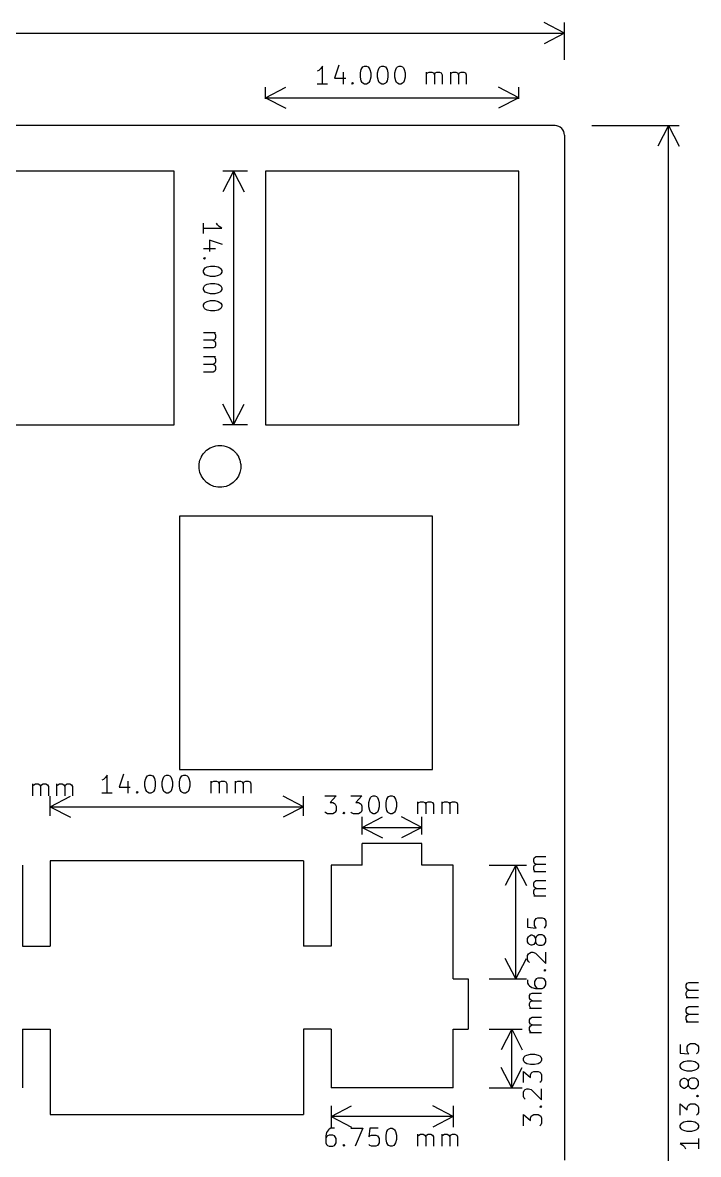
# Model space of a CAD drawing. Extents: x 1.3 to 8.08, y -2.62 to 1.94.
# Drawn here: x 6.499 to 7.97, y -0.569 to 1.892 of the extents above; entities that cross this region are included whole.
import ezdxf

# ---------------------------------------------------------------- set-up
doc = ezdxf.new("R2010")
doc.units = 0
doc.header["$MEASUREMENT"] = 0
doc.layers.add('BLACK', color=7, linetype='CONTINUOUS')

msp = doc.modelspace()

# ---------------------------------------------------------------- linework, layer by layer
at = {"layer": 'BLACK', "linetype": 'CONTINUOUS'}
for p, q in [((7.6784, 1.8693), (7.634, 1.8924)), ((7.6784, 1.8115), (7.6784, 1.8924)), ((1.3016, 1.8693), (7.6784, 1.8693)), ((7.6784, 1.8693), (7.634, 1.8462)), ((7.1515, 1.7979), (7.1477, 1.7923)), ((7.1515, 1.7586), (7.1515, 1.7979)), ((7.1871, 1.7998), (7.1777, 1.7717)), ((7.2396, 1.7961), (7.2434, 1.7979)), ((7.2434, 1.7979), (7.2471, 1.7979)), ((7.2471, 1.7979), (7.2508, 1.7961)), ((7.2771, 1.7961), (7.2809, 1.7979)), ((7.2809, 1.7979), (7.2846, 1.7979)), ((7.2846, 1.7979), (7.2884, 1.7961)), ((7.3146, 1.7961), (7.3183, 1.7979)), ((7.3183, 1.7979), (7.3221, 1.7979)), ((7.3221, 1.7979), (7.3258, 1.7961)), ((7.144, 1.7886), (7.1402, 1.7867)), ((7.1477, 1.7923), (7.144, 1.7886)), ((7.1965, 1.7848), (7.1965, 1.7586)), ((7.234, 1.7829), (7.2359, 1.7904)), ((7.234, 1.7736), (7.234, 1.7829)), ((7.2359, 1.7661), (7.234, 1.7736)), ((7.2359, 1.7904), (7.2377, 1.7942)), ((7.2377, 1.7942), (7.2396, 1.7961)), ((7.2508, 1.7961), (7.2527, 1.7942)), ((7.2527, 1.7942), (7.2546, 1.7904)), ((7.2546, 1.7904), (7.2565, 1.7829)), ((7.2565, 1.7736), (7.2546, 1.7661)), ((7.2565, 1.7829), (7.2565, 1.7736)), ((7.2715, 1.7829), (7.2733, 1.7904)), ((7.2715, 1.7736), (7.2715, 1.7829)), ((7.2733, 1.7661), (7.2715, 1.7736)), ((7.2733, 1.7904), (7.2752, 1.7942)), ((7.2752, 1.7942), (7.2771, 1.7961)), ((7.2884, 1.7961), (7.2902, 1.7942)), ((7.2902, 1.7942), (7.2921, 1.7904)), ((7.2921, 1.7904), (7.294, 1.7829)), ((7.294, 1.7736), (7.2921, 1.7661)), ((7.294, 1.7829), (7.294, 1.7736)), ((7.309, 1.7829), (7.3109, 1.7904)), ((7.309, 1.7736), (7.309, 1.7829)), ((7.3109, 1.7661), (7.309, 1.7736)), ((7.3109, 1.7904), (7.3127, 1.7942)), ((7.3127, 1.7942), (7.3146, 1.7961)), ((7.3258, 1.7961), (7.3277, 1.7942)), ((7.3277, 1.7942), (7.3296, 1.7904)), ((7.3296, 1.7904), (7.3315, 1.7829)), ((7.3315, 1.7736), (7.3296, 1.7661)), ((7.3315, 1.7829), (7.3315, 1.7736)), ((7.3783, 1.7586), (7.3783, 1.7848)), ((7.3783, 1.7811), (7.3802, 1.7829)), ((7.3802, 1.7829), (7.384, 1.7848)), ((7.384, 1.7848), (7.3896, 1.7848)), ((7.3896, 1.7848), (7.3933, 1.7829)), ((7.3933, 1.7829), (7.3952, 1.7792)), ((7.3952, 1.7792), (7.3971, 1.7829)), ((7.3952, 1.7792), (7.3952, 1.7586)), ((7.3971, 1.7829), (7.4008, 1.7848)), ((7.4008, 1.7848), (7.4065, 1.7848)), ((7.4065, 1.7848), (7.4102, 1.7829)), ((7.4102, 1.7829), (7.4121, 1.7792)), ((7.4121, 1.7792), (7.4121, 1.7586)), ((7.4308, 1.7586), (7.4308, 1.7848)), ((7.4308, 1.7811), (7.4327, 1.7829)), ((7.4327, 1.7829), (7.4364, 1.7848)), ((7.4364, 1.7848), (7.4421, 1.7848)), ((7.4421, 1.7848), (7.4458, 1.7829)), ((7.4458, 1.7829), (7.4477, 1.7792)), ((7.4477, 1.7792), (7.4496, 1.7829)), ((7.4477, 1.7792), (7.4477, 1.7586)), ((7.4496, 1.7829), (7.4533, 1.7848)), ((7.4533, 1.7848), (7.4589, 1.7848)), ((7.4589, 1.7848), (7.4627, 1.7829)), ((7.4627, 1.7829), (7.4646, 1.7792)), ((7.4646, 1.7792), (7.4646, 1.7586)), ((7.0278, 1.7265), (7.0278, 1.7522)), ((7.0278, 1.7291), (7.0721, 1.7522)), ((7.1627, 1.7586), (7.1402, 1.7586)), ((7.1777, 1.7717), (7.2021, 1.7717)), ((7.2152, 1.7604), (7.2171, 1.7623)), ((7.2171, 1.7586), (7.2152, 1.7604)), ((7.2171, 1.7623), (7.219, 1.7604)), ((7.2171, 1.7623), (7.2171, 1.7586)), ((7.219, 1.7604), (7.2171, 1.7586)), ((7.2377, 1.7623), (7.2359, 1.7661)), ((7.2396, 1.7604), (7.2377, 1.7623)), ((7.2434, 1.7586), (7.2396, 1.7604)), ((7.2471, 1.7586), (7.2434, 1.7586)), ((7.2508, 1.7604), (7.2471, 1.7586)), ((7.2527, 1.7623), (7.2508, 1.7604)), ((7.2546, 1.7661), (7.2527, 1.7623)), ((7.2752, 1.7623), (7.2733, 1.7661)), ((7.2771, 1.7604), (7.2752, 1.7623)), ((7.2809, 1.7586), (7.2771, 1.7604)), ((7.2846, 1.7586), (7.2809, 1.7586)), ((7.2884, 1.7604), (7.2846, 1.7586)), ((7.2902, 1.7623), (7.2884, 1.7604)), ((7.2921, 1.7661), (7.2902, 1.7623)), ((7.3127, 1.7623), (7.3109, 1.7661)), ((7.3146, 1.7604), (7.3127, 1.7623)), ((7.3183, 1.7586), (7.3146, 1.7604)), ((7.3221, 1.7586), (7.3183, 1.7586)), ((7.3258, 1.7604), (7.3221, 1.7586)), ((7.3277, 1.7623), (7.3258, 1.7604)), ((7.3296, 1.7661), (7.3277, 1.7623)), ((7.5789, 1.7291), (7.5346, 1.7522)), ((7.5789, 1.7265), (7.5789, 1.7522)), ((7.0278, 1.7291), (7.5789, 1.7291)), ((7.0278, 1.7291), (7.0721, 1.7061)), ((7.5789, 1.7291), (7.5346, 1.7061)), ((7.6577, 1.6684), (1.3211, 1.6684)), ((7.7376, 1.6684), (7.9278, 1.6684)), ((7.9047, 1.6684), (7.8816, 1.624)), ((7.9047, -2.4184), (7.9047, 1.6684)), ((7.9047, 1.6684), (7.9278, 1.624)), ((7.6784, 1.6477), (7.6784, -0.5815)), ((6.8289, 1.569), (6.2778, 1.569)), ((6.8289, 1.0178), (6.8289, 1.569)), ((6.9884, 1.569), (6.9348, 1.569)), ((6.9579, 1.569), (6.9348, 1.5247)), ((6.9579, 1.569), (6.9579, 1.0178)), ((6.9579, 1.569), (6.981, 1.5247)), ((7.0278, 1.569), (7.0278, 1.0178)), ((7.5789, 1.569), (7.0278, 1.569)), ((7.5789, 1.0178), (7.5789, 1.569)), ((6.8928, 1.434), (6.8928, 1.4565)), ((6.9228, 1.4528), (6.9209, 1.4565)), ((6.9266, 1.449), (6.9228, 1.4528)), ((6.8928, 1.4453), (6.9322, 1.4453)), ((6.9322, 1.4453), (6.9266, 1.449)), ((6.9341, 1.4096), (6.9059, 1.419)), ((6.9059, 1.419), (6.9059, 1.3946)), ((6.9191, 1.4003), (6.8928, 1.4003)), ((6.8928, 1.3796), (6.8947, 1.3815)), ((6.8947, 1.3778), (6.8928, 1.3796)), ((6.8966, 1.3796), (6.8928, 1.3796)), ((6.8947, 1.3815), (6.8966, 1.3796)), ((6.8966, 1.3796), (6.8947, 1.3778)), ((6.8928, 1.3534), (6.8947, 1.3572)), ((6.8947, 1.3572), (6.8966, 1.359)), ((6.8966, 1.359), (6.9003, 1.3609)), ((6.9003, 1.3609), (6.9078, 1.3628)), ((6.9078, 1.3628), (6.9172, 1.3628)), ((6.9172, 1.3628), (6.9247, 1.3609)), ((6.9247, 1.3609), (6.9284, 1.359)), ((6.9284, 1.359), (6.9303, 1.3572)), ((6.9303, 1.3572), (6.9322, 1.3534)), ((6.8928, 1.3497), (6.8928, 1.3534)), ((6.8947, 1.3459), (6.8928, 1.3497)), ((6.8966, 1.344), (6.8947, 1.3459)), ((6.9003, 1.3421), (6.8966, 1.344)), ((6.9078, 1.3403), (6.9003, 1.3421)), ((6.9172, 1.3403), (6.9078, 1.3403)), ((6.9247, 1.3421), (6.9172, 1.3403)), ((6.9284, 1.344), (6.9247, 1.3421)), ((6.9303, 1.3459), (6.9284, 1.344)), ((6.9322, 1.3497), (6.9303, 1.3459)), ((6.9322, 1.3534), (6.9322, 1.3497)), ((6.8928, 1.3159), (6.8947, 1.3196)), ((6.8928, 1.3121), (6.8928, 1.3159)), ((6.8947, 1.3084), (6.8928, 1.3121)), ((6.8947, 1.3196), (6.8966, 1.3215)), ((6.8966, 1.3065), (6.8947, 1.3084)), ((6.8966, 1.3215), (6.9003, 1.3234)), ((6.9003, 1.3047), (6.8966, 1.3065)), ((6.9003, 1.3234), (6.9078, 1.3253)), ((6.9078, 1.3028), (6.9003, 1.3047)), ((6.9078, 1.3253), (6.9172, 1.3253)), ((6.9172, 1.3253), (6.9247, 1.3234)), ((6.9247, 1.3047), (6.9172, 1.3028)), ((6.9247, 1.3234), (6.9284, 1.3215)), ((6.9284, 1.3065), (6.9247, 1.3047)), ((6.9284, 1.3215), (6.9303, 1.3196)), ((6.9303, 1.3084), (6.9284, 1.3065)), ((6.9303, 1.3196), (6.9322, 1.3159)), ((6.9322, 1.3121), (6.9303, 1.3084)), ((6.9322, 1.3159), (6.9322, 1.3121)), ((6.8928, 1.2784), (6.8947, 1.2822)), ((6.8947, 1.2822), (6.8966, 1.284)), ((6.8966, 1.284), (6.9003, 1.2859)), ((6.9003, 1.2859), (6.9078, 1.2878)), ((6.9172, 1.3028), (6.9078, 1.3028)), ((6.9078, 1.2878), (6.9172, 1.2878)), ((6.9172, 1.2878), (6.9247, 1.2859)), ((6.9247, 1.2859), (6.9284, 1.284)), ((6.9284, 1.284), (6.9303, 1.2822)), ((6.9303, 1.2822), (6.9322, 1.2784)), ((6.8928, 1.2747), (6.8928, 1.2784)), ((6.8947, 1.2709), (6.8928, 1.2747)), ((6.8966, 1.269), (6.8947, 1.2709)), ((6.9003, 1.2672), (6.8966, 1.269)), ((6.9078, 1.2653), (6.9003, 1.2672)), ((6.9172, 1.2653), (6.9078, 1.2653)), ((6.9247, 1.2672), (6.9172, 1.2653)), ((6.9284, 1.269), (6.9247, 1.2672)), ((6.9303, 1.2709), (6.9284, 1.269)), ((6.9322, 1.2747), (6.9303, 1.2709)), ((6.9322, 1.2784), (6.9322, 1.2747)), ((6.8928, 1.2184), (6.9191, 1.2184)), ((6.9153, 1.2184), (6.9172, 1.2165)), ((6.9172, 1.2165), (6.9191, 1.2128)), ((6.9191, 1.2072), (6.9172, 1.2034)), ((6.9191, 1.2128), (6.9191, 1.2072)), ((6.9134, 1.2015), (6.8928, 1.2015)), ((6.9134, 1.1847), (6.8928, 1.1847)), ((6.9172, 1.2034), (6.9134, 1.2015)), ((6.9134, 1.2015), (6.9172, 1.1997)), ((6.9172, 1.1865), (6.9134, 1.1847)), ((6.9172, 1.1997), (6.9191, 1.1959)), ((6.9191, 1.1903), (6.9172, 1.1865)), ((6.9191, 1.1959), (6.9191, 1.1903)), ((6.8928, 1.1659), (6.9191, 1.1659)), ((6.9153, 1.1659), (6.9172, 1.1641)), ((6.9172, 1.1641), (6.9191, 1.1603)), ((6.9191, 1.1603), (6.9191, 1.1547)), ((6.9134, 1.149), (6.8928, 1.149)), ((6.9172, 1.1509), (6.9134, 1.149)), ((6.9134, 1.149), (6.9172, 1.1472)), ((6.9172, 1.1341), (6.9134, 1.1322)), ((6.9191, 1.1547), (6.9172, 1.1509)), ((6.9172, 1.1472), (6.9191, 1.1434)), ((6.9191, 1.1378), (6.9172, 1.1341)), ((6.9191, 1.1434), (6.9191, 1.1378)), ((6.9134, 1.1322), (6.8928, 1.1322)), ((6.9579, 1.0178), (6.9348, 1.0622)), ((6.9579, 1.0178), (6.981, 1.0622)), ((6.2778, 1.0178), (6.8289, 1.0178)), ((6.9884, 1.0178), (6.9348, 1.0178)), ((7.0278, 1.0178), (7.5789, 1.0178)), ((6.8932, 0.9562), (6.8995, 0.9625)), ((6.8995, 0.9625), (6.9069, 0.9674)), ((6.9069, 0.9674), (6.9151, 0.9708)), ((6.9151, 0.9708), (6.9195, 0.9717)), ((6.9195, 0.9717), (6.9239, 0.9726)), ((6.9239, 0.9726), (6.9328, 0.9726)), ((6.9328, 0.9726), (6.9372, 0.9717)), ((6.9372, 0.9717), (6.9416, 0.9708)), ((6.9416, 0.9708), (6.9498, 0.9674)), ((6.9498, 0.9674), (6.9572, 0.9625)), ((6.9572, 0.9625), (6.9635, 0.9562)), ((6.8832, 0.9326), (6.8848, 0.9405)), ((6.8848, 0.9405), (6.8849, 0.9409)), ((6.8849, 0.9409), (6.888, 0.9483)), ((6.888, 0.9483), (6.8882, 0.9487)), ((6.8882, 0.9487), (6.8921, 0.9546)), ((6.8921, 0.9546), (6.8932, 0.9562)), ((6.9635, 0.9562), (6.9646, 0.9546)), ((6.9646, 0.9546), (6.9685, 0.9487)), ((6.9685, 0.9487), (6.9687, 0.9483)), ((6.9687, 0.9483), (6.9718, 0.9409)), ((6.9718, 0.9409), (6.9719, 0.9405)), ((6.9719, 0.9405), (6.9735, 0.9326)), ((6.883, 0.9317), (6.8832, 0.9326)), ((6.883, 0.9228), (6.883, 0.9317)), ((6.8848, 0.914), (6.883, 0.9228)), ((6.8882, 0.9058), (6.8848, 0.914)), ((6.9719, 0.914), (6.9685, 0.9058)), ((6.9737, 0.9228), (6.9719, 0.914)), ((6.9735, 0.9326), (6.9737, 0.9317)), ((6.9737, 0.9317), (6.9737, 0.9228)), ((6.8932, 0.8984), (6.8882, 0.9058)), ((6.8995, 0.8921), (6.8932, 0.8984)), ((6.9069, 0.8871), (6.8995, 0.8921)), ((6.9151, 0.8837), (6.9069, 0.8871)), ((6.9498, 0.8871), (6.9416, 0.8837)), ((6.9572, 0.8921), (6.9498, 0.8871)), ((6.9635, 0.8984), (6.9572, 0.8921)), ((6.9685, 0.9058), (6.9635, 0.8984)), ((6.9195, 0.8828), (6.9151, 0.8837)), ((6.9239, 0.8819), (6.9195, 0.8828)), ((6.9328, 0.8819), (6.9239, 0.8819)), ((6.9372, 0.8828), (6.9328, 0.8819)), ((6.9416, 0.8837), (6.9372, 0.8828)), ((7.3913, 0.819), (6.8402, 0.819)), ((6.8402, 0.819), (6.8402, 0.2678)), ((7.3913, 0.2678), (7.3913, 0.819)), ((6.6752, 0.2464), (6.6715, 0.2446)), ((6.679, 0.2502), (6.6752, 0.2464)), ((6.6827, 0.2558), (6.679, 0.2502)), ((6.6827, 0.2164), (6.6827, 0.2558)), ((6.7183, 0.2577), (6.709, 0.2296)), ((6.7652, 0.2408), (6.7671, 0.2483)), ((6.7671, 0.2483), (6.769, 0.2521)), ((6.769, 0.2521), (6.7708, 0.2539)), ((6.7708, 0.2539), (6.7746, 0.2558)), ((6.7746, 0.2558), (6.7783, 0.2558)), ((6.7783, 0.2558), (6.7821, 0.2539)), ((6.7821, 0.2539), (6.7839, 0.2521)), ((6.7839, 0.2521), (6.7858, 0.2483)), ((6.7858, 0.2483), (6.7877, 0.2408)), ((6.8027, 0.2408), (6.8046, 0.2483)), ((6.8046, 0.2483), (6.8064, 0.2521)), ((6.8064, 0.2521), (6.8083, 0.2539)), ((6.8083, 0.2539), (6.8121, 0.2558)), ((6.8121, 0.2558), (6.8158, 0.2558)), ((6.8158, 0.2558), (6.8196, 0.2539)), ((6.8196, 0.2539), (6.8214, 0.2521)), ((6.8214, 0.2521), (6.8233, 0.2483)), ((6.8233, 0.2483), (6.8252, 0.2408)), ((6.8402, 0.2678), (7.3913, 0.2678)), ((6.8402, 0.2408), (6.8421, 0.2483)), ((6.8421, 0.2483), (6.844, 0.2521)), ((6.844, 0.2521), (6.8458, 0.2539)), ((6.8458, 0.2539), (6.8496, 0.2558)), ((6.8496, 0.2558), (6.8533, 0.2558)), ((6.8533, 0.2558), (6.8571, 0.2539)), ((6.8571, 0.2539), (6.8589, 0.2521)), ((6.8589, 0.2521), (6.8608, 0.2483)), ((6.8608, 0.2483), (6.8627, 0.2408)), ((6.5212, 0.2105), (6.5212, 0.2368)), ((6.5212, 0.233), (6.523, 0.2349)), ((6.523, 0.2349), (6.5268, 0.2368)), ((6.5268, 0.2368), (6.5324, 0.2368)), ((6.5324, 0.2368), (6.5362, 0.2349)), ((6.5362, 0.2349), (6.538, 0.2312)), ((6.538, 0.2312), (6.5399, 0.2349)), ((6.538, 0.2312), (6.538, 0.2105)), ((6.5399, 0.2349), (6.5437, 0.2368)), ((6.5437, 0.2368), (6.5493, 0.2368)), ((6.5493, 0.2368), (6.553, 0.2349)), ((6.553, 0.2349), (6.5549, 0.2312)), ((6.5549, 0.2312), (6.5549, 0.2105)), ((6.5737, 0.2105), (6.5737, 0.2368)), ((6.5737, 0.233), (6.5755, 0.2349)), ((6.5755, 0.2349), (6.5793, 0.2368)), ((6.5793, 0.2368), (6.5849, 0.2368)), ((6.5849, 0.2368), (6.5887, 0.2349)), ((6.5887, 0.2349), (6.5905, 0.2312)), ((6.5905, 0.2312), (6.5924, 0.2349)), ((6.5905, 0.2312), (6.5905, 0.2105)), ((6.5924, 0.2349), (6.5961, 0.2368)), ((6.5961, 0.2368), (6.6018, 0.2368)), ((6.6018, 0.2368), (6.6055, 0.2349)), ((6.6055, 0.2349), (6.6074, 0.2312)), ((6.6074, 0.2312), (6.6074, 0.2105)), ((6.709, 0.2296), (6.7333, 0.2296)), ((6.7277, 0.2427), (6.7277, 0.2164)), ((6.7652, 0.2314), (6.7652, 0.2408)), ((6.7671, 0.2239), (6.7652, 0.2314)), ((6.769, 0.2202), (6.7671, 0.2239)), ((6.7858, 0.2239), (6.7839, 0.2202)), ((6.7877, 0.2314), (6.7858, 0.2239)), ((6.7877, 0.2408), (6.7877, 0.2314)), ((6.8027, 0.2314), (6.8027, 0.2408)), ((6.8046, 0.2239), (6.8027, 0.2314)), ((6.8064, 0.2202), (6.8046, 0.2239)), ((6.8233, 0.2239), (6.8214, 0.2202)), ((6.8252, 0.2314), (6.8233, 0.2239)), ((6.8252, 0.2408), (6.8252, 0.2314)), ((6.8402, 0.2314), (6.8402, 0.2408)), ((6.8421, 0.2239), (6.8402, 0.2314)), ((6.844, 0.2202), (6.8421, 0.2239)), ((6.8608, 0.2239), (6.8589, 0.2202)), ((6.8627, 0.2314), (6.8608, 0.2239)), ((6.8627, 0.2408), (6.8627, 0.2314)), ((6.9096, 0.2164), (6.9096, 0.2427)), ((6.9096, 0.2389), (6.9114, 0.2408)), ((6.9114, 0.2408), (6.9152, 0.2427)), ((6.9152, 0.2427), (6.9208, 0.2427)), ((6.9208, 0.2427), (6.9246, 0.2408)), ((6.9246, 0.2408), (6.9264, 0.2371)), ((6.9264, 0.2371), (6.9283, 0.2408)), ((6.9264, 0.2371), (6.9264, 0.2164)), ((6.9283, 0.2408), (6.9321, 0.2427)), ((6.9321, 0.2427), (6.9377, 0.2427)), ((6.9377, 0.2427), (6.9414, 0.2408)), ((6.9414, 0.2408), (6.9433, 0.2371)), ((6.9433, 0.2371), (6.9433, 0.2164)), ((6.9621, 0.2164), (6.9621, 0.2427)), ((6.9621, 0.2389), (6.9639, 0.2408)), ((6.9639, 0.2408), (6.9677, 0.2427)), ((6.9677, 0.2427), (6.9733, 0.2427)), ((6.9733, 0.2427), (6.9771, 0.2408)), ((6.9771, 0.2408), (6.9789, 0.2371)), ((6.9789, 0.2371), (6.9808, 0.2408)), ((6.9789, 0.2371), (6.9789, 0.2164)), ((6.9808, 0.2408), (6.9845, 0.2427)), ((6.9845, 0.2427), (6.9902, 0.2427)), ((6.9902, 0.2427), (6.9939, 0.2408)), ((6.9939, 0.2408), (6.9958, 0.2371)), ((6.9958, 0.2371), (6.9958, 0.2164)), ((6.559, 0.1674), (6.559, 0.2101)), ((6.559, 0.187), (6.6033, 0.2101)), ((6.694, 0.2164), (6.6715, 0.2164)), ((6.7465, 0.2183), (6.7483, 0.2202)), ((6.7483, 0.2164), (6.7465, 0.2183)), ((6.7483, 0.2202), (6.7502, 0.2183)), ((6.7483, 0.2202), (6.7483, 0.2164)), ((6.7502, 0.2183), (6.7483, 0.2164)), ((6.7708, 0.2183), (6.769, 0.2202)), ((6.7746, 0.2164), (6.7708, 0.2183)), ((6.7783, 0.2164), (6.7746, 0.2164)), ((6.7821, 0.2183), (6.7783, 0.2164)), ((6.7839, 0.2202), (6.7821, 0.2183)), ((6.8083, 0.2183), (6.8064, 0.2202)), ((6.8121, 0.2164), (6.8083, 0.2183)), ((6.8158, 0.2164), (6.8121, 0.2164)), ((6.8196, 0.2183), (6.8158, 0.2164)), ((6.8214, 0.2202), (6.8196, 0.2183)), ((6.8458, 0.2183), (6.844, 0.2202)), ((6.8496, 0.2164), (6.8458, 0.2183)), ((6.8533, 0.2164), (6.8496, 0.2164)), ((6.8571, 0.2183), (6.8533, 0.2164)), ((6.8589, 0.2202), (6.8571, 0.2183)), ((7.1102, 0.187), (7.0658, 0.2101)), ((7.1102, 0.1674), (7.1102, 0.2101)), ((7.1569, 0.2109), (7.1813, 0.2109)), ((7.1813, 0.2109), (7.1681, 0.1959)), ((7.2131, 0.2109), (7.2375, 0.2109)), ((7.2375, 0.2109), (7.2244, 0.1959)), ((7.2525, 0.1959), (7.2544, 0.2034)), ((7.2544, 0.2034), (7.2563, 0.2072)), ((7.2563, 0.2072), (7.2581, 0.2091)), ((7.2581, 0.2091), (7.2619, 0.2109)), ((7.2619, 0.2109), (7.2656, 0.2109)), ((7.2656, 0.2109), (7.2694, 0.2091)), ((7.2694, 0.2091), (7.2713, 0.2072)), ((7.2713, 0.2072), (7.2731, 0.2034)), ((7.2731, 0.2034), (7.275, 0.1959)), ((7.29, 0.1959), (7.2919, 0.2034)), ((7.2919, 0.2034), (7.2938, 0.2072)), ((7.2938, 0.2072), (7.2956, 0.2091)), ((7.2956, 0.2091), (7.2994, 0.2109)), ((7.2994, 0.2109), (7.3031, 0.2109)), ((7.3031, 0.2109), (7.3069, 0.2091)), ((7.3069, 0.2091), (7.3087, 0.2072)), ((7.3087, 0.2072), (7.3106, 0.2034)), ((7.3106, 0.2034), (7.3125, 0.1959)), ((7.3594, 0.1716), (7.3594, 0.1978)), ((7.3613, 0.1959), (7.365, 0.1978)), ((7.365, 0.1978), (7.3706, 0.1978)), ((7.3706, 0.1978), (7.3744, 0.1959)), ((7.3781, 0.1959), (7.3819, 0.1978)), ((7.3819, 0.1978), (7.3875, 0.1978)), ((7.3875, 0.1978), (7.3912, 0.1959)), ((7.4119, 0.1716), (7.4119, 0.1978)), ((7.4137, 0.1959), (7.4175, 0.1978)), ((7.4175, 0.1978), (7.4231, 0.1978)), ((7.4231, 0.1978), (7.4269, 0.1959)), ((7.4306, 0.1959), (7.4344, 0.1978)), ((7.4344, 0.1978), (7.44, 0.1978)), ((7.44, 0.1978), (7.4437, 0.1959)), ((6.559, 0.187), (7.1102, 0.187)), ((6.559, 0.187), (6.6033, 0.1639)), ((7.1102, 0.187), (7.0658, 0.1639)), ((7.1588, 0.1734), (7.1569, 0.1753)), ((7.1625, 0.1716), (7.1588, 0.1734)), ((7.1681, 0.1959), (7.1738, 0.1959)), ((7.1738, 0.1959), (7.1775, 0.1941)), ((7.1775, 0.1734), (7.1738, 0.1716)), ((7.1775, 0.1941), (7.1794, 0.1922)), ((7.1794, 0.1753), (7.1775, 0.1734)), ((7.1794, 0.1922), (7.1813, 0.1884)), ((7.1813, 0.1791), (7.1794, 0.1753)), ((7.1813, 0.1884), (7.1813, 0.1791)), ((7.1963, 0.1734), (7.1981, 0.1753)), ((7.1981, 0.1716), (7.1963, 0.1734)), ((7.1981, 0.1753), (7.2, 0.1734)), ((7.1981, 0.1753), (7.1981, 0.1716)), ((7.2, 0.1734), (7.1981, 0.1716)), ((7.215, 0.1734), (7.2131, 0.1753)), ((7.2188, 0.1716), (7.215, 0.1734)), ((7.2244, 0.1959), (7.23, 0.1959)), ((7.23, 0.1959), (7.2338, 0.1941)), ((7.2338, 0.1734), (7.23, 0.1716)), ((7.2338, 0.1941), (7.2356, 0.1922)), ((7.2356, 0.1753), (7.2338, 0.1734)), ((7.2356, 0.1922), (7.2375, 0.1884)), ((7.2375, 0.1791), (7.2356, 0.1753)), ((7.2375, 0.1884), (7.2375, 0.1791)), ((7.2525, 0.1866), (7.2525, 0.1959)), ((7.2544, 0.1791), (7.2525, 0.1866)), ((7.2563, 0.1753), (7.2544, 0.1791)), ((7.2581, 0.1734), (7.2563, 0.1753)), ((7.2619, 0.1716), (7.2581, 0.1734)), ((7.2694, 0.1734), (7.2656, 0.1716)), ((7.2713, 0.1753), (7.2694, 0.1734)), ((7.2731, 0.1791), (7.2713, 0.1753)), ((7.275, 0.1866), (7.2731, 0.1791)), ((7.275, 0.1959), (7.275, 0.1866)), ((7.29, 0.1866), (7.29, 0.1959)), ((7.2919, 0.1791), (7.29, 0.1866)), ((7.2938, 0.1753), (7.2919, 0.1791)), ((7.2956, 0.1734), (7.2938, 0.1753)), ((7.2994, 0.1716), (7.2956, 0.1734)), ((7.3069, 0.1734), (7.3031, 0.1716)), ((7.3087, 0.1753), (7.3069, 0.1734)), ((7.3106, 0.1791), (7.3087, 0.1753)), ((7.3125, 0.1866), (7.3106, 0.1791)), ((7.3125, 0.1959), (7.3125, 0.1866)), ((7.3594, 0.1941), (7.3613, 0.1959)), ((7.3744, 0.1959), (7.3762, 0.1922)), ((7.3762, 0.1922), (7.3781, 0.1959)), ((7.3762, 0.1922), (7.3762, 0.1716)), ((7.3912, 0.1959), (7.3931, 0.1922)), ((7.3931, 0.1922), (7.3931, 0.1716)), ((7.4119, 0.1941), (7.4137, 0.1959)), ((7.4269, 0.1959), (7.4287, 0.1922)), ((7.4287, 0.1922), (7.4306, 0.1959)), ((7.4287, 0.1922), (7.4287, 0.1716)), ((7.4437, 0.1959), (7.4456, 0.1922)), ((7.4456, 0.1922), (7.4456, 0.1716)), ((7.1738, 0.1716), (7.1625, 0.1716)), ((7.23, 0.1716), (7.2188, 0.1716)), ((7.2382, 0.1269), (7.2382, 0.1652)), ((7.2382, 0.1421), (7.2825, 0.1652)), ((7.2656, 0.1716), (7.2619, 0.1716)), ((7.3031, 0.1716), (7.2994, 0.1716)), ((7.3681, 0.1421), (7.3237, 0.1652)), ((7.3681, 0.1269), (7.3681, 0.1652)), ((7.2382, 0.1421), (7.3681, 0.1421)), ((7.2382, 0.1421), (7.2825, 0.119)), ((7.3681, 0.1421), (7.3237, 0.119)), ((7.2382, 0.0599), (7.2382, 0.1072)), ((7.3681, 0.1072), (7.2382, 0.1072)), ((7.3681, 0.0599), (7.3681, 0.1072)), ((7.6113, 0.0731), (7.6131, 0.0768)), ((7.6131, 0.0768), (7.6169, 0.0787)), ((7.6169, 0.0787), (7.6375, 0.0787)), ((6.4989, 0.0599), (6.4989, -0.116)), ((6.559, 0.069), (6.559, -0.116)), ((7.1102, 0.069), (6.559, 0.069)), ((7.1102, 0.069), (7.1102, -0.116)), ((7.1702, 0.0599), (7.1702, -0.116)), ((7.2382, 0.0599), (7.1703, 0.0599)), ((7.436, 0.0599), (7.3681, 0.0599)), ((7.436, -0.1875), (7.436, 0.0599)), ((7.5147, 0.0599), (7.5955, 0.0599)), ((7.5724, 0.0599), (7.5493, 0.0156)), ((7.5724, -0.1875), (7.5724, 0.0599)), ((7.5724, 0.0599), (7.5955, 0.0156)), ((7.6113, 0.0675), (7.6113, 0.0731)), ((7.6131, 0.0637), (7.6113, 0.0675)), ((7.6113, 0.0562), (7.6131, 0.06)), ((7.6113, 0.0506), (7.6113, 0.0562)), ((7.6131, 0.0468), (7.6113, 0.0506)), ((7.6169, 0.0618), (7.6131, 0.0637)), ((7.6131, 0.06), (7.6169, 0.0618)), ((7.6169, 0.0618), (7.6375, 0.0618)), ((7.6375, 0.045), (7.6113, 0.045)), ((7.615, 0.045), (7.6131, 0.0468)), ((7.6131, 0.0243), (7.6169, 0.0262)), ((7.6169, 0.0262), (7.6375, 0.0262)), ((7.6113, 0.0206), (7.6131, 0.0243)), ((7.6113, 0.015), (7.6113, 0.0206)), ((7.6131, 0.0112), (7.6113, 0.015)), ((7.6113, 0.0037), (7.6131, 0.0075)), ((7.6113, -0.0019), (7.6113, 0.0037)), ((7.6169, 0.0093), (7.6131, 0.0112)), ((7.6131, 0.0075), (7.6169, 0.0093)), ((7.6169, 0.0093), (7.6375, 0.0093)), ((7.6131, -0.0057), (7.6113, -0.0019)), ((7.6375, -0.0075), (7.6113, -0.0075)), ((7.615, -0.0075), (7.6131, -0.0057)), ((7.5981, -0.0563), (7.5981, -0.075)), ((7.6131, -0.0619), (7.615, -0.0582)), ((7.6131, -0.0713), (7.6131, -0.0619)), ((7.615, -0.075), (7.6131, -0.0713)), ((7.615, -0.0582), (7.6169, -0.0563)), ((7.6169, -0.0563), (7.6206, -0.0544)), ((7.6206, -0.0544), (7.63, -0.0544)), ((7.63, -0.0544), (7.6338, -0.0563)), ((7.6338, -0.0563), (7.6356, -0.0582)), ((7.6356, -0.0582), (7.6375, -0.0619)), ((7.6375, -0.0713), (7.6356, -0.075)), ((7.6375, -0.0619), (7.6375, -0.0713)), ((7.5981, -0.075), (7.6169, -0.0769)), ((7.5981, -0.0994), (7.6, -0.0957)), ((7.6, -0.0957), (7.6019, -0.0938)), ((7.6019, -0.0938), (7.6056, -0.0919)), ((7.6056, -0.0919), (7.6075, -0.0919)), ((7.6075, -0.0919), (7.6113, -0.0938)), ((7.6113, -0.0938), (7.6131, -0.0957)), ((7.6131, -0.0957), (7.615, -0.0994)), ((7.6169, -0.0769), (7.615, -0.075)), ((7.6169, -0.0957), (7.615, -0.0994)), ((7.6188, -0.0938), (7.6169, -0.0957)), ((7.6225, -0.0919), (7.6188, -0.0938)), ((7.63, -0.0919), (7.6225, -0.0919)), ((7.6338, -0.0938), (7.63, -0.0919)), ((7.6356, -0.075), (7.6338, -0.0769)), ((7.6356, -0.0957), (7.6338, -0.0938)), ((7.6375, -0.0994), (7.6356, -0.0957)), ((6.4989, -0.116), (6.559, -0.116)), ((7.1702, -0.116), (7.1102, -0.116)), ((7.5981, -0.1069), (7.5981, -0.0994)), ((7.6, -0.1106), (7.5981, -0.1069)), ((7.6019, -0.1125), (7.6, -0.1106)), ((7.6056, -0.1144), (7.6019, -0.1125)), ((7.6075, -0.1144), (7.6056, -0.1144)), ((7.6113, -0.1125), (7.6075, -0.1144)), ((7.6131, -0.1106), (7.6113, -0.1125)), ((7.615, -0.1069), (7.6131, -0.1106)), ((7.615, -0.0994), (7.615, -0.1069)), ((7.615, -0.1069), (7.6169, -0.1106)), ((7.6169, -0.1106), (7.6188, -0.1125)), ((7.6188, -0.1125), (7.6225, -0.1144)), ((7.6225, -0.1144), (7.63, -0.1144)), ((7.63, -0.1144), (7.6338, -0.1125)), ((7.6338, -0.1125), (7.6356, -0.1106)), ((7.6356, -0.1106), (7.6375, -0.1069)), ((7.6375, -0.1069), (7.6375, -0.0994)), ((7.5724, -0.1875), (7.5493, -0.1431)), ((7.5724, -0.1875), (7.5955, -0.1431)), ((7.5981, -0.1369), (7.6, -0.1331)), ((7.5981, -0.1463), (7.5981, -0.1369)), ((7.6, -0.15), (7.5981, -0.1463)), ((7.6, -0.1331), (7.6019, -0.1313)), ((7.6019, -0.1313), (7.6056, -0.1294)), ((7.6056, -0.1294), (7.6094, -0.1294)), ((7.6094, -0.1294), (7.615, -0.1313)), ((7.615, -0.1313), (7.6375, -0.1538)), ((7.6375, -0.1538), (7.6375, -0.1294)), ((7.6019, -0.1519), (7.6, -0.15)), ((7.6338, -0.1688), (7.6356, -0.1669)), ((7.6356, -0.1706), (7.6338, -0.1688)), ((7.6338, -0.1688), (7.6375, -0.1688)), ((7.6356, -0.1669), (7.6375, -0.1688)), ((7.6375, -0.1688), (7.6356, -0.1706)), ((7.436, -0.1875), (7.4685, -0.1875)), ((7.4685, -0.1875), (7.4685, -0.2971)), ((7.5147, -0.1875), (7.5955, -0.1875)), ((7.5981, -0.1894), (7.5981, -0.1969)), ((7.5981, -0.1969), (7.6, -0.2006)), ((7.615, -0.1894), (7.6131, -0.1931)), ((7.6131, -0.1931), (7.6131, -0.2006)), ((7.6169, -0.1875), (7.615, -0.1894)), ((7.6206, -0.1856), (7.6169, -0.1875)), ((7.63, -0.1856), (7.6206, -0.1856)), ((7.6338, -0.1875), (7.63, -0.1856)), ((7.6356, -0.1894), (7.6338, -0.1875)), ((7.6375, -0.1931), (7.6356, -0.1894)), ((7.6375, -0.2006), (7.6375, -0.1931)), ((7.9435, -0.2006), (7.9454, -0.1969)), ((7.9454, -0.1969), (7.9492, -0.195)), ((7.9492, -0.195), (7.9698, -0.195)), ((7.6, -0.2006), (7.6019, -0.2025)), ((7.6019, -0.2025), (7.6075, -0.2063)), ((7.6022, -0.2239), (7.6041, -0.2201)), ((7.6041, -0.2201), (7.6078, -0.2182)), ((7.6075, -0.2063), (7.615, -0.2081)), ((7.6078, -0.2182), (7.6284, -0.2182)), ((7.6131, -0.2006), (7.615, -0.2044)), ((7.615, -0.2044), (7.6169, -0.2063)), ((7.615, -0.2081), (7.63, -0.2081)), ((7.6169, -0.2063), (7.6206, -0.2081)), ((7.63, -0.2081), (7.6338, -0.2063)), ((7.6338, -0.2063), (7.6356, -0.2044)), ((7.6356, -0.2044), (7.6375, -0.2006)), ((7.9435, -0.2063), (7.9435, -0.2006)), ((7.9454, -0.21), (7.9435, -0.2063)), ((7.9435, -0.2175), (7.9454, -0.2138)), ((7.9435, -0.2231), (7.9435, -0.2175)), ((7.9492, -0.2119), (7.9454, -0.21)), ((7.9454, -0.2138), (7.9492, -0.2119)), ((7.9492, -0.2119), (7.9698, -0.2119)), ((7.6022, -0.2295), (7.6022, -0.2239)), ((7.6041, -0.2332), (7.6022, -0.2295)), ((7.6022, -0.2407), (7.6041, -0.237)), ((7.6022, -0.2464), (7.6022, -0.2407)), ((7.6078, -0.2351), (7.6041, -0.2332)), ((7.6041, -0.237), (7.6078, -0.2351)), ((7.6078, -0.2351), (7.6284, -0.2351)), ((7.9454, -0.2269), (7.9435, -0.2231)), ((7.9698, -0.2288), (7.9435, -0.2288)), ((7.9473, -0.2288), (7.9454, -0.2269)), ((7.6041, -0.2501), (7.6022, -0.2464)), ((7.6284, -0.252), (7.6022, -0.252)), ((7.6059, -0.252), (7.6041, -0.2501)), ((7.6041, -0.2726), (7.6078, -0.2707)), ((7.6078, -0.2707), (7.6284, -0.2707)), ((7.9435, -0.2531), (7.9454, -0.2494)), ((7.9435, -0.2588), (7.9435, -0.2531)), ((7.9454, -0.2625), (7.9435, -0.2588)), ((7.9435, -0.27), (7.9454, -0.2663)), ((7.9435, -0.2756), (7.9435, -0.27)), ((7.9454, -0.2494), (7.9492, -0.2475)), ((7.9492, -0.2644), (7.9454, -0.2625)), ((7.9454, -0.2663), (7.9492, -0.2644)), ((7.9492, -0.2475), (7.9698, -0.2475)), ((7.9492, -0.2644), (7.9698, -0.2644)), ((7.6022, -0.2764), (7.6041, -0.2726)), ((7.6022, -0.282), (7.6022, -0.2764)), ((7.6041, -0.2857), (7.6022, -0.282)), ((7.6022, -0.2932), (7.6041, -0.2895)), ((7.6022, -0.2989), (7.6022, -0.2932)), ((7.6078, -0.2876), (7.6041, -0.2857)), ((7.6041, -0.2895), (7.6078, -0.2876)), ((7.6078, -0.2876), (7.6284, -0.2876)), ((7.9454, -0.2794), (7.9435, -0.2756)), ((7.9698, -0.2813), (7.9435, -0.2813)), ((7.9473, -0.2813), (7.9454, -0.2794)), ((6.4989, -0.2971), (6.559, -0.2971)), ((6.4989, -0.2971), (6.4989, -0.4243)), ((6.559, -0.2971), (6.559, -0.4822)), ((7.1702, -0.2971), (7.1102, -0.2971)), ((7.1102, -0.2971), (7.1102, -0.4822)), ((7.1702, -0.2971), (7.1702, -0.4243)), ((7.436, -0.2971), (7.4685, -0.2971)), ((7.436, -0.4243), (7.436, -0.2971)), ((7.5147, -0.2971), (7.5865, -0.2971)), ((7.5634, -0.2971), (7.5403, -0.3415)), ((7.5634, -0.4243), (7.5634, -0.2971)), ((7.5634, -0.2971), (7.5865, -0.3415)), ((7.6041, -0.3026), (7.6022, -0.2989)), ((7.6284, -0.3045), (7.6022, -0.3045)), ((7.6059, -0.3045), (7.6041, -0.3026)), ((7.9304, -0.33), (7.9304, -0.3488)), ((7.9454, -0.3356), (7.9473, -0.3319)), ((7.9454, -0.345), (7.9454, -0.3356)), ((7.9473, -0.3319), (7.9492, -0.33)), ((7.9492, -0.33), (7.9529, -0.3281)), ((7.9529, -0.3281), (7.9623, -0.3281)), ((7.9623, -0.3281), (7.966, -0.33)), ((7.966, -0.33), (7.9679, -0.3319)), ((7.9679, -0.3319), (7.9698, -0.3356)), ((7.9698, -0.3356), (7.9698, -0.345)), ((7.5891, -0.3607), (7.5909, -0.357)), ((7.5891, -0.3645), (7.5891, -0.3607)), ((7.5909, -0.3682), (7.5891, -0.3645)), ((7.5909, -0.357), (7.5928, -0.3551)), ((7.5928, -0.3701), (7.5909, -0.3682)), ((7.5928, -0.3551), (7.5966, -0.3532)), ((7.5966, -0.3532), (7.6041, -0.3514)), ((7.6041, -0.3514), (7.6134, -0.3514)), ((7.6134, -0.3514), (7.6209, -0.3532)), ((7.6209, -0.3532), (7.6247, -0.3551)), ((7.6247, -0.3551), (7.6266, -0.357)), ((7.6266, -0.3682), (7.6247, -0.3701)), ((7.6266, -0.357), (7.6284, -0.3607)), ((7.6284, -0.3645), (7.6266, -0.3682)), ((7.6284, -0.3607), (7.6284, -0.3645)), ((7.9304, -0.3488), (7.9492, -0.3506)), ((7.9342, -0.3694), (7.9379, -0.3675)), ((7.9379, -0.3675), (7.9454, -0.3656)), ((7.9473, -0.3488), (7.9454, -0.345)), ((7.9454, -0.3656), (7.9548, -0.3656)), ((7.9492, -0.3506), (7.9473, -0.3488)), ((7.9548, -0.3656), (7.9623, -0.3675)), ((7.9623, -0.3675), (7.966, -0.3694)), ((7.9679, -0.3488), (7.966, -0.3506)), ((7.9698, -0.345), (7.9679, -0.3488)), ((7.5634, -0.4243), (7.5403, -0.38)), ((7.5634, -0.4243), (7.5865, -0.38)), ((7.5891, -0.4132), (7.5891, -0.3888)), ((7.5891, -0.3888), (7.6041, -0.402)), ((7.5966, -0.372), (7.5928, -0.3701)), ((7.6041, -0.3739), (7.5966, -0.372)), ((7.6134, -0.3739), (7.6041, -0.3739)), ((7.6041, -0.3963), (7.6059, -0.3926)), ((7.6059, -0.3926), (7.6078, -0.3907)), ((7.6078, -0.3907), (7.6116, -0.3888)), ((7.6116, -0.3888), (7.6209, -0.3888)), ((7.6209, -0.372), (7.6134, -0.3739)), ((7.6247, -0.3701), (7.6209, -0.372)), ((7.6209, -0.3888), (7.6247, -0.3907)), ((7.6247, -0.3907), (7.6266, -0.3926)), ((7.6266, -0.3926), (7.6284, -0.3963)), ((7.9304, -0.375), (7.9323, -0.3713)), ((7.9304, -0.3787), (7.9304, -0.375)), ((7.9323, -0.3825), (7.9304, -0.3787)), ((7.9323, -0.3713), (7.9342, -0.3694)), ((7.9342, -0.3844), (7.9323, -0.3825)), ((7.9379, -0.3862), (7.9342, -0.3844)), ((7.9454, -0.3881), (7.9379, -0.3862)), ((7.9548, -0.3881), (7.9454, -0.3881)), ((7.9623, -0.3862), (7.9548, -0.3881)), ((7.966, -0.3844), (7.9623, -0.3862)), ((7.966, -0.3694), (7.9679, -0.3713)), ((7.9679, -0.3825), (7.966, -0.3844)), ((7.9679, -0.3713), (7.9698, -0.375)), ((7.9698, -0.3787), (7.9679, -0.3825)), ((7.9698, -0.375), (7.9698, -0.3787)), ((7.6041, -0.402), (7.6041, -0.3963)), ((7.6266, -0.4113), (7.6247, -0.4132)), ((7.6284, -0.4076), (7.6266, -0.4113)), ((7.6284, -0.3963), (7.6284, -0.4076)), ((7.9304, -0.4106), (7.9323, -0.4069)), ((7.9304, -0.4181), (7.9304, -0.4106)), ((7.9323, -0.4219), (7.9304, -0.4181)), ((7.9323, -0.4069), (7.9342, -0.405)), ((7.9342, -0.405), (7.9379, -0.4031)), ((7.9379, -0.4031), (7.9398, -0.4031)), ((7.9398, -0.4031), (7.9435, -0.405)), ((7.9435, -0.405), (7.9454, -0.4069)), ((7.9454, -0.4069), (7.9473, -0.4106)), ((7.9473, -0.4181), (7.9454, -0.4219)), ((7.9492, -0.4069), (7.9473, -0.4106)), ((7.9473, -0.4106), (7.9473, -0.4181)), ((7.9473, -0.4181), (7.9492, -0.4219)), ((7.951, -0.405), (7.9492, -0.4069)), ((7.9548, -0.4031), (7.951, -0.405)), ((7.9623, -0.4031), (7.9548, -0.4031)), ((7.966, -0.405), (7.9623, -0.4031)), ((7.9679, -0.4069), (7.966, -0.405)), ((7.9698, -0.4106), (7.9679, -0.4069)), ((7.9679, -0.4219), (7.9698, -0.4181)), ((7.9698, -0.4181), (7.9698, -0.4106)), ((7.436, -0.4243), (7.1703, -0.4243)), ((7.5147, -0.4243), (7.5865, -0.4243)), ((7.5891, -0.4338), (7.5909, -0.4301)), ((7.5891, -0.4432), (7.5891, -0.4338)), ((7.5909, -0.4301), (7.5928, -0.4282)), ((7.5928, -0.4282), (7.5966, -0.4263)), ((7.5966, -0.4263), (7.6003, -0.4263)), ((7.6003, -0.4263), (7.6059, -0.4282)), ((7.6059, -0.4282), (7.6284, -0.4507)), ((7.6284, -0.4507), (7.6284, -0.4263)), ((7.9342, -0.4237), (7.9323, -0.4219)), ((7.9379, -0.4256), (7.9342, -0.4237)), ((7.9398, -0.4256), (7.9379, -0.4256)), ((7.9435, -0.4237), (7.9398, -0.4256)), ((7.9454, -0.4219), (7.9435, -0.4237)), ((7.9492, -0.4219), (7.951, -0.4237)), ((7.951, -0.4237), (7.9548, -0.4256)), ((7.9548, -0.4256), (7.9623, -0.4256)), ((7.9623, -0.4256), (7.966, -0.4237)), ((7.966, -0.4237), (7.9679, -0.4219)), ((7.966, -0.4425), (7.9679, -0.4406)), ((7.9679, -0.4444), (7.966, -0.4425)), ((7.966, -0.4425), (7.9698, -0.4425)), ((7.9679, -0.4406), (7.9698, -0.4425)), ((7.9698, -0.4425), (7.9679, -0.4444)), ((7.1703, -0.4866), (7.2146, -0.4635)), ((7.1703, -0.4637), (7.1703, -0.5097)), ((7.436, -0.4866), (7.3917, -0.4635)), ((7.436, -0.4637), (7.436, -0.5097)), ((7.5909, -0.447), (7.5891, -0.4432)), ((7.5928, -0.4488), (7.5909, -0.447)), ((7.6247, -0.4657), (7.6266, -0.4638)), ((7.6266, -0.4676), (7.6247, -0.4657)), ((7.6247, -0.4657), (7.6284, -0.4657)), ((7.6266, -0.4638), (7.6284, -0.4657)), ((7.6284, -0.4657), (7.6266, -0.4676)), ((7.9304, -0.4837), (7.9304, -0.4594)), ((7.9304, -0.4594), (7.9454, -0.4725)), ((7.9454, -0.4669), (7.9473, -0.4631)), ((7.9454, -0.4725), (7.9454, -0.4669)), ((7.9473, -0.4631), (7.9492, -0.4612)), ((7.9492, -0.4612), (7.9529, -0.4594)), ((7.9529, -0.4594), (7.9623, -0.4594)), ((7.9623, -0.4594), (7.966, -0.4612)), ((7.966, -0.4612), (7.9679, -0.4631)), ((7.9679, -0.4631), (7.9698, -0.4669)), ((7.9698, -0.4669), (7.9698, -0.4781)), ((6.559, -0.4822), (7.1102, -0.4822)), ((7.436, -0.4866), (7.1703, -0.4866)), ((7.1703, -0.4866), (7.2146, -0.5097)), ((7.436, -0.4866), (7.3917, -0.5097)), ((7.5891, -0.507), (7.5891, -0.4826)), ((7.5891, -0.4826), (7.6041, -0.4957)), ((7.6041, -0.4901), (7.6059, -0.4863)), ((7.6041, -0.4957), (7.6041, -0.4901)), ((7.6059, -0.4863), (7.6078, -0.4845)), ((7.6078, -0.4845), (7.6116, -0.4826)), ((7.6116, -0.4826), (7.6209, -0.4826)), ((7.6209, -0.4826), (7.6247, -0.4845)), ((7.6247, -0.4845), (7.6266, -0.4863)), ((7.6266, -0.4863), (7.6284, -0.4901)), ((7.6284, -0.4901), (7.6284, -0.5013)), ((7.9679, -0.4819), (7.966, -0.4837)), ((7.9698, -0.4781), (7.9679, -0.4819)), ((7.1644, -0.516), (7.1607, -0.5217)), ((7.1663, -0.5142), (7.1644, -0.516)), ((7.17, -0.5123), (7.1663, -0.5142)), ((7.1775, -0.5123), (7.17, -0.5123)), ((7.2131, -0.5123), (7.2394, -0.5123)), ((7.2394, -0.5123), (7.2225, -0.5517)), ((7.2544, -0.5123), (7.2525, -0.531)), ((7.2731, -0.5123), (7.2544, -0.5123)), ((7.2919, -0.5198), (7.2938, -0.516)), ((7.2938, -0.516), (7.2956, -0.5142)), ((7.2956, -0.5142), (7.2994, -0.5123)), ((7.2994, -0.5123), (7.3031, -0.5123)), ((7.3031, -0.5123), (7.3069, -0.5142)), ((7.3069, -0.5142), (7.3087, -0.516)), ((7.3087, -0.516), (7.3106, -0.5198)), ((7.6266, -0.5051), (7.6247, -0.507)), ((7.6284, -0.5013), (7.6266, -0.5051)), ((7.9304, -0.5062), (7.9323, -0.5025)), ((7.9304, -0.51), (7.9304, -0.5062)), ((7.9323, -0.5137), (7.9304, -0.51)), ((7.9323, -0.5025), (7.9342, -0.5006)), ((7.9342, -0.5156), (7.9323, -0.5137)), ((7.9342, -0.5006), (7.9379, -0.4987)), ((7.9379, -0.5175), (7.9342, -0.5156)), ((7.9379, -0.4987), (7.9454, -0.4969)), ((7.9454, -0.4969), (7.9548, -0.4969)), ((7.9548, -0.4969), (7.9623, -0.4987)), ((7.9623, -0.4987), (7.966, -0.5006)), ((7.966, -0.5156), (7.9623, -0.5175)), ((7.966, -0.5006), (7.9679, -0.5025)), ((7.9679, -0.5137), (7.966, -0.5156)), ((7.9679, -0.5025), (7.9698, -0.5062)), ((7.9698, -0.51), (7.9679, -0.5137)), ((7.9698, -0.5062), (7.9698, -0.51)), ((7.1607, -0.5217), (7.1588, -0.5292)), ((7.1588, -0.5292), (7.1588, -0.5442)), ((7.1607, -0.531), (7.1588, -0.5348)), ((7.1625, -0.5292), (7.1607, -0.531)), ((7.1663, -0.5273), (7.1625, -0.5292)), ((7.1738, -0.5273), (7.1663, -0.5273)), ((7.1775, -0.5292), (7.1738, -0.5273)), ((7.1794, -0.531), (7.1775, -0.5292)), ((7.1813, -0.5348), (7.1794, -0.531)), ((7.1813, -0.5442), (7.1813, -0.5348)), ((7.2525, -0.531), (7.2544, -0.5292)), ((7.2544, -0.5292), (7.2581, -0.5273)), ((7.2581, -0.5273), (7.2675, -0.5273)), ((7.2675, -0.5273), (7.2713, -0.5292)), ((7.2713, -0.5292), (7.2731, -0.531)), ((7.2731, -0.531), (7.275, -0.5348)), ((7.275, -0.5348), (7.275, -0.5442)), ((7.29, -0.5273), (7.2919, -0.5198)), ((7.29, -0.5367), (7.29, -0.5273)), ((7.2919, -0.5442), (7.29, -0.5367)), ((7.3106, -0.5198), (7.3125, -0.5273)), ((7.3125, -0.5367), (7.3106, -0.5442)), ((7.3125, -0.5273), (7.3125, -0.5367)), ((7.3594, -0.5517), (7.3594, -0.5254)), ((7.3594, -0.5292), (7.3613, -0.5273)), ((7.3613, -0.5273), (7.365, -0.5254)), ((7.365, -0.5254), (7.3706, -0.5254)), ((7.3706, -0.5254), (7.3744, -0.5273)), ((7.3744, -0.5273), (7.3762, -0.531)), ((7.3762, -0.531), (7.3781, -0.5273)), ((7.3762, -0.531), (7.3762, -0.5517)), ((7.3781, -0.5273), (7.3819, -0.5254)), ((7.3819, -0.5254), (7.3875, -0.5254)), ((7.3875, -0.5254), (7.3912, -0.5273)), ((7.3912, -0.5273), (7.3931, -0.531)), ((7.3931, -0.531), (7.3931, -0.5517)), ((7.4119, -0.5517), (7.4119, -0.5254)), ((7.4119, -0.5292), (7.4137, -0.5273)), ((7.4137, -0.5273), (7.4175, -0.5254)), ((7.4175, -0.5254), (7.4231, -0.5254)), ((7.4231, -0.5254), (7.4269, -0.5273)), ((7.4269, -0.5273), (7.4287, -0.531)), ((7.4287, -0.531), (7.4306, -0.5273)), ((7.4287, -0.531), (7.4287, -0.5517)), ((7.4306, -0.5273), (7.4344, -0.5254)), ((7.4344, -0.5254), (7.44, -0.5254)), ((7.44, -0.5254), (7.4437, -0.5273)), ((7.4437, -0.5273), (7.4456, -0.531)), ((7.4456, -0.531), (7.4456, -0.5517)), ((7.9454, -0.5194), (7.9379, -0.5175)), ((7.9548, -0.5194), (7.9454, -0.5194)), ((7.9623, -0.5175), (7.9548, -0.5194)), ((7.9698, -0.5344), (7.9698, -0.5569)), ((7.1588, -0.5442), (7.1607, -0.5479)), ((7.1607, -0.5479), (7.1625, -0.5498)), ((7.1625, -0.5498), (7.1663, -0.5517)), ((7.1663, -0.5517), (7.1738, -0.5517)), ((7.1738, -0.5517), (7.1775, -0.5498)), ((7.1775, -0.5498), (7.1794, -0.5479)), ((7.1794, -0.5479), (7.1813, -0.5442)), ((7.1963, -0.5498), (7.1981, -0.5479)), ((7.1981, -0.5517), (7.1963, -0.5498)), ((7.1981, -0.5479), (7.2, -0.5498)), ((7.1981, -0.5479), (7.1981, -0.5517)), ((7.2, -0.5498), (7.1981, -0.5517)), ((7.2544, -0.5498), (7.2525, -0.5479)), ((7.2581, -0.5517), (7.2544, -0.5498)), ((7.2675, -0.5517), (7.2581, -0.5517)), ((7.2713, -0.5498), (7.2675, -0.5517)), ((7.2731, -0.5479), (7.2713, -0.5498)), ((7.275, -0.5442), (7.2731, -0.5479)), ((7.2938, -0.5479), (7.2919, -0.5442)), ((7.2956, -0.5498), (7.2938, -0.5479)), ((7.2994, -0.5517), (7.2956, -0.5498)), ((7.3031, -0.5517), (7.2994, -0.5517)), ((7.3069, -0.5498), (7.3031, -0.5517)), ((7.3087, -0.5479), (7.3069, -0.5498)), ((7.3106, -0.5442), (7.3087, -0.5479)), ((7.9698, -0.5456), (7.9304, -0.5456)), ((7.9304, -0.5456), (7.936, -0.5494)), ((7.936, -0.5494), (7.9398, -0.5531)), ((7.9398, -0.5531), (7.9417, -0.5569))]:
    msp.add_line(p, q, dxfattribs=at)
at = {"layer": 'BLACK'}
msp.add_arc((7.6577, 1.6477), 0.0207, 0, 90, dxfattribs=at)

doc.saveas('drawing.dxf')
